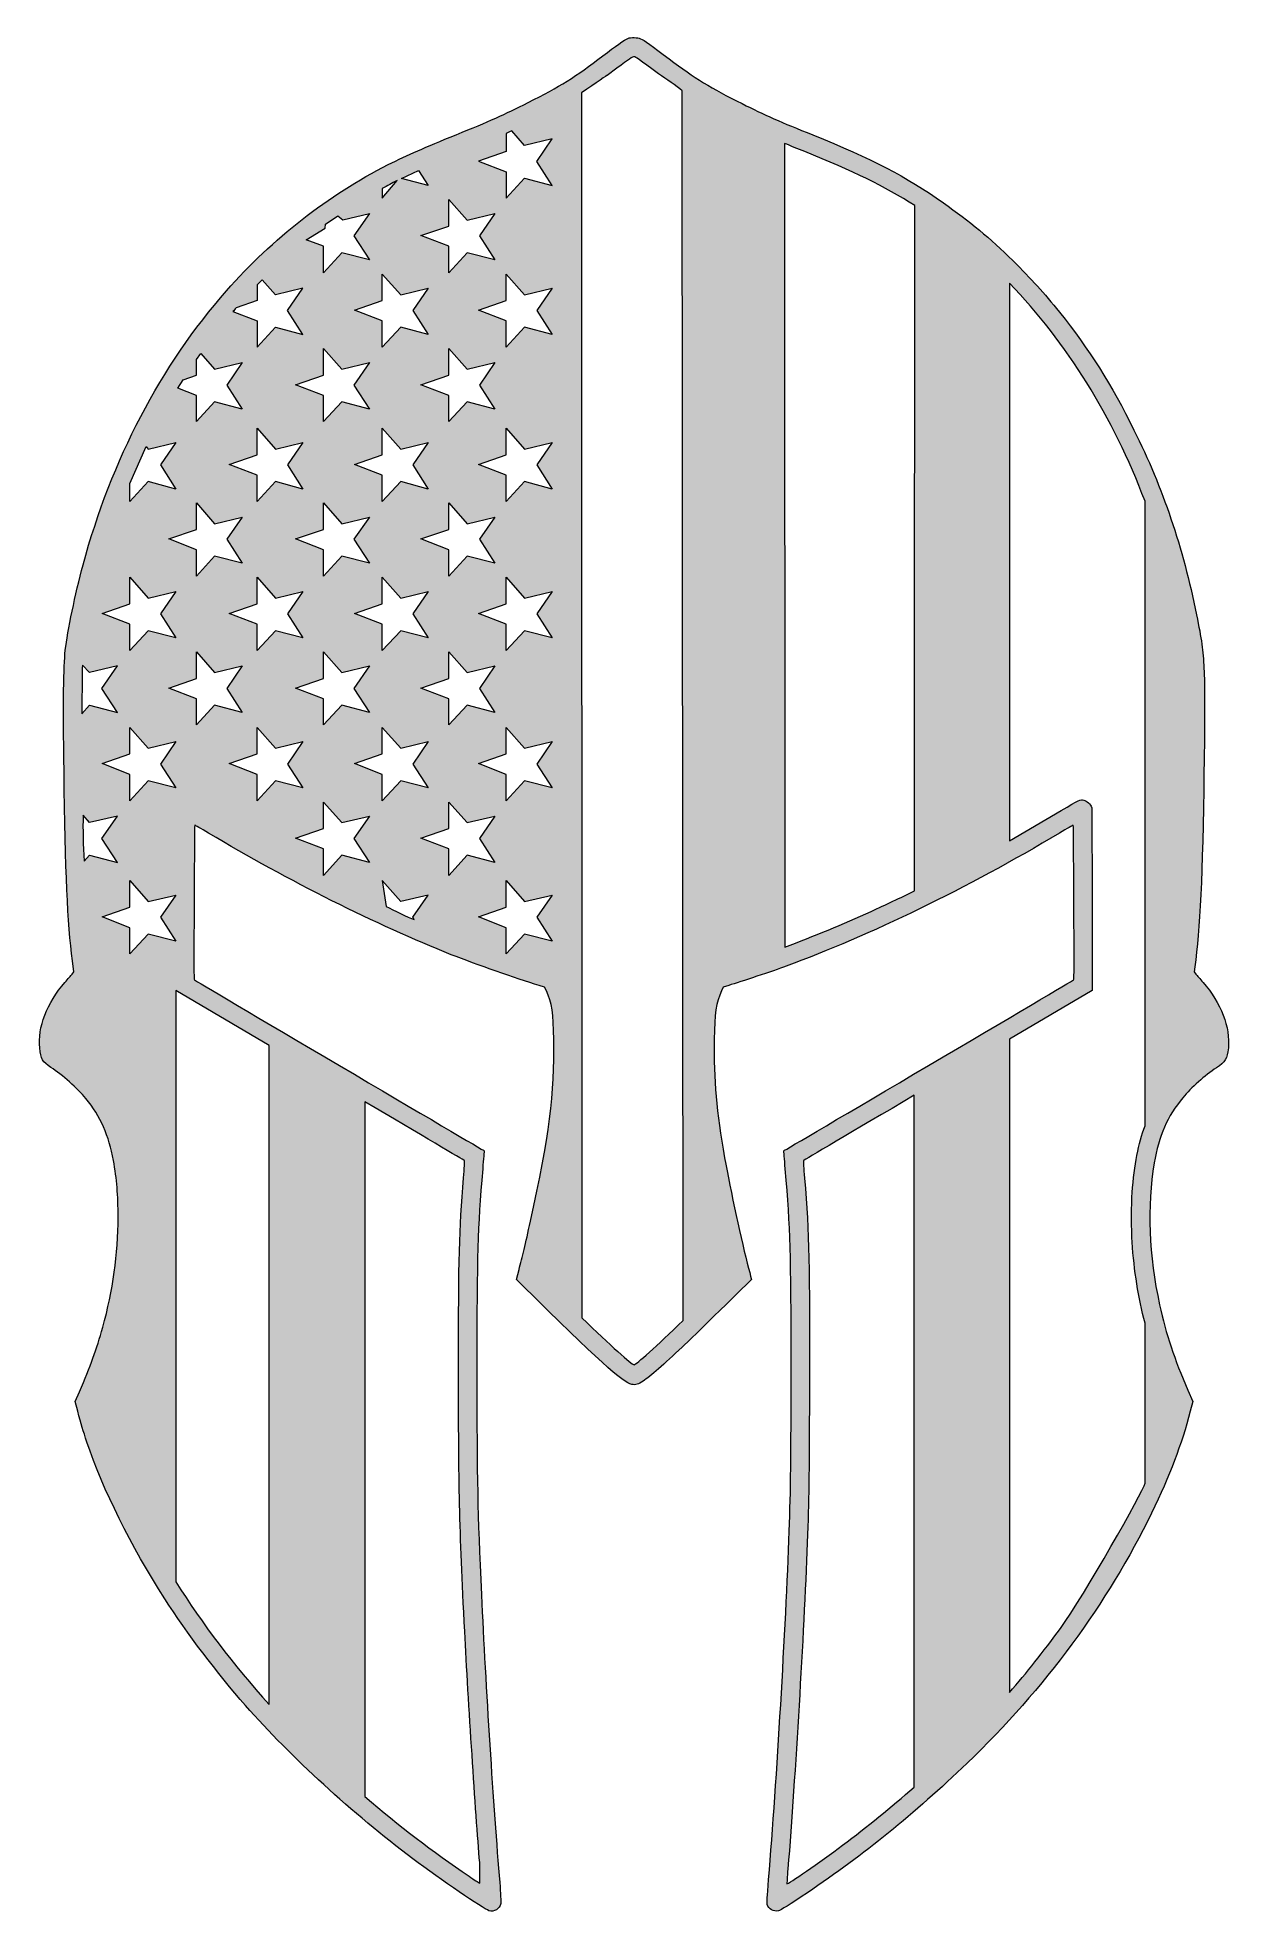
# Model space of a CAD drawing. Header units: inches. Extents: x 1.1 to 7.4, y 0.5 to 10.5.
import ezdxf

# ---------------------------------------------------------------- set-up
doc = ezdxf.new("R2010")
doc.units = ezdxf.units.IN
doc.header["$MEASUREMENT"] = 0
doc.layers.add('Layer 2', color=7, linetype='Continuous')

msp = doc.modelspace()

# ---------------------------------------------------------------- hatches: boundary and pattern name
at = {"layer": 'Layer 2', "true_color": 0xffffff}
h = msp.add_hatch(color=7, dxfattribs=at)
h.dxf.hatch_style = 2
edge = h.paths.add_edge_path()
edge.add_spline(control_points=[(4.251, 10.506), (4.238, 10.507), (4.225, 10.505), (4.217, 10.502), (4.201, 10.495), (4.15, 10.459), (4.084, 10.409), (3.937, 10.296), (3.855, 10.244), (3.685, 10.159), (3.558, 10.095), (3.477, 10.059), (3.3, 9.987), (3.129, 9.918), (3.045, 9.881), (2.937, 9.827), (2.617, 9.665), (2.321, 9.434), (2.074, 9.153), (1.723, 8.754), (1.459, 8.25), (1.308, 7.688), (1.266, 7.532), (1.225, 7.335), (1.213, 7.232), (1.203, 7.137), (1.201, 6.971), (1.206, 6.584), (1.213, 6.044), (1.225, 5.777), (1.251, 5.573), (1.251, 5.573), (1.259, 5.513), (1.259, 5.513), (1.259, 5.513), (1.249, 5.501), (1.249, 5.501), (1.243, 5.495), (1.226, 5.475), (1.211, 5.457), (1.115, 5.347), (1.065, 5.216), (1.076, 5.107), (1.083, 5.047), (1.091, 5.032), (1.136, 5.003), (1.196, 4.964), (1.28, 4.889), (1.323, 4.837), (1.401, 4.74), (1.446, 4.638), (1.47, 4.506), (1.488, 4.405), (1.495, 4.32), (1.495, 4.203), (1.494, 4.004), (1.468, 3.811), (1.413, 3.614), (1.38, 3.495), (1.348, 3.407), (1.288, 3.268), (1.288, 3.268), (1.266, 3.218), (1.266, 3.218), (1.266, 3.218), (1.279, 3.165), (1.279, 3.165), (1.298, 3.094), (1.308, 3.062), (1.328, 3), (1.415, 2.744), (1.563, 2.446), (1.744, 2.163), (1.862, 1.979), (2.024, 1.765), (2.176, 1.592), (2.419, 1.316), (2.747, 1.015), (3.069, 0.774), (3.218, 0.662), (3.443, 0.508), (3.475, 0.496), (3.475, 0.496), (3.475, 0.496), (3.475, 0.496), (3.502, 0.486), (3.534, 0.506), (3.539, 0.535), (3.54, 0.54), (3.537, 0.59), (3.533, 0.646), (3.499, 1.043), (3.458, 1.699), (3.435, 2.184), (3.414, 2.643), (3.411, 2.779), (3.411, 3.383), (3.411, 4.03), (3.414, 4.125), (3.442, 4.461), (3.446, 4.514), (3.45, 4.557), (3.45, 4.557), (3.449, 4.558), (3.102, 4.762), (2.678, 5.012), (2.254, 5.262), (1.905, 5.468), (1.903, 5.47), (1.899, 5.473), (1.899, 5.532), (1.901, 5.885), (1.902, 6.111), (1.903, 6.297), (1.904, 6.297), (1.904, 6.298), (1.938, 6.279), (1.978, 6.255), (2.404, 6), (2.877, 5.763), (3.274, 5.605), (3.409, 5.552), (3.62, 5.478), (3.743, 5.441), (3.743, 5.441), (3.772, 5.432), (3.772, 5.432), (3.772, 5.432), (3.782, 5.412), (3.782, 5.412), (3.811, 5.347), (3.82, 5.293), (3.822, 5.151), (3.826, 4.861), (3.798, 4.638), (3.697, 4.181), (3.67, 4.058), (3.654, 3.988), (3.636, 3.923), (3.636, 3.923), (3.622, 3.869), (3.622, 3.869), (3.622, 3.869), (3.654, 3.838), (3.654, 3.838), (4.053, 3.443), (4.194, 3.315), (4.238, 3.308), (4.26, 3.305), (4.273, 3.309), (4.299, 3.326), (4.337, 3.352), (4.41, 3.416), (4.508, 3.508), (4.554, 3.552), (4.877, 3.868), (4.877, 3.87), (4.877, 3.87), (4.87, 3.897), (4.862, 3.929), (4.825, 4.07), (4.765, 4.345), (4.734, 4.52), (4.69, 4.764), (4.675, 4.937), (4.678, 5.152), (4.68, 5.293), (4.689, 5.347), (4.718, 5.412), (4.718, 5.412), (4.727, 5.432), (4.727, 5.432), (4.727, 5.432), (4.757, 5.441), (4.757, 5.441), (4.816, 5.459), (4.994, 5.518), (5.063, 5.544), (5.507, 5.706), (6.031, 5.961), (6.522, 6.255), (6.562, 6.279), (6.596, 6.298), (6.596, 6.297), (6.597, 6.297), (6.598, 6.111), (6.599, 5.885), (6.601, 5.533), (6.601, 5.473), (6.597, 5.47), (6.595, 5.468), (6.246, 5.262), (5.822, 5.012), (5.398, 4.762), (5.051, 4.558), (5.05, 4.557), (5.05, 4.557), (5.053, 4.514), (5.058, 4.461), (5.086, 4.126), (5.089, 4.032), (5.089, 3.388), (5.089, 2.913), (5.087, 2.751), (5.079, 2.524), (5.06, 2.001), (5.013, 1.195), (4.969, 0.663), (4.961, 0.567), (4.959, 0.539), (4.962, 0.53), (4.968, 0.505), (4.997, 0.489), (5.021, 0.495), (5.034, 0.499), (5.081, 0.528), (5.176, 0.592), (5.48, 0.797), (5.742, 1.01), (6.03, 1.285), (6.441, 1.68), (6.781, 2.141), (7.014, 2.621), (7.111, 2.822), (7.174, 2.986), (7.221, 3.165), (7.221, 3.165), (7.234, 3.218), (7.234, 3.218), (7.234, 3.218), (7.208, 3.278), (7.208, 3.278), (7.135, 3.444), (7.092, 3.576), (7.057, 3.734), (6.999, 3.996), (6.989, 4.261), (7.028, 4.492), (7.052, 4.635), (7.099, 4.743), (7.181, 4.84), (7.225, 4.894), (7.3, 4.961), (7.36, 5), (7.409, 5.033), (7.417, 5.046), (7.424, 5.107), (7.435, 5.215), (7.385, 5.348), (7.289, 5.457), (7.274, 5.475), (7.257, 5.495), (7.251, 5.501), (7.251, 5.501), (7.241, 5.513), (7.241, 5.513), (7.241, 5.513), (7.245, 5.54), (7.245, 5.54), (7.273, 5.739), (7.286, 6.023), (7.294, 6.586), (7.298, 6.845), (7.298, 7.06), (7.294, 7.134), (7.289, 7.232), (7.281, 7.29), (7.254, 7.422), (7.181, 7.785), (7.075, 8.096), (6.92, 8.409), (6.802, 8.648), (6.678, 8.844), (6.523, 9.038), (6.436, 9.145), (6.376, 9.212), (6.273, 9.314), (6.151, 9.434), (6.042, 9.525), (5.902, 9.623), (5.701, 9.765), (5.52, 9.859), (5.205, 9.986), (5.036, 10.053), (4.945, 10.094), (4.827, 10.153), (4.661, 10.236), (4.575, 10.289), (4.438, 10.392), (4.346, 10.461), (4.303, 10.493), (4.285, 10.5), (4.277, 10.504), (4.264, 10.506), (4.251, 10.506), (4.251, 10.506), (4.251, 10.506), (4.251, 10.506)], knot_values=[0, 0, 0, 0, 1, 1, 1, 2, 2, 2, 3, 3, 3, 4, 4, 4, 5, 5, 5, 6, 6, 6, 7, 7, 7, 8, 8, 8, 9, 9, 9, 10, 10, 10, 11, 11, 11, 12, 12, 12, 13, 13, 13, 14, 14, 14, 15, 15, 15, 16, 16, 16, 17, 17, 17, 18, 18, 18, 19, 19, 19, 20, 20, 20, 21, 21, 21, 22, 22, 22, 23, 23, 23, 24, 24, 24, 25, 25, 25, 26, 26, 26, 27, 27, 27, 28, 28, 28, 29, 29, 29, 30, 30, 30, 31, 31, 31, 32, 32, 32, 33, 33, 33, 34, 34, 34, 35, 35, 35, 36, 36, 36, 37, 37, 37, 38, 38, 38, 39, 39, 39, 40, 40, 40, 41, 41, 41, 42, 42, 42, 43, 43, 43, 44, 44, 44, 45, 45, 45, 46, 46, 46, 47, 47, 47, 48, 48, 48, 49, 49, 49, 50, 50, 50, 51, 51, 51, 52, 52, 52, 53, 53, 53, 54, 54, 54, 55, 55, 55, 56, 56, 56, 57, 57, 57, 58, 58, 58, 59, 59, 59, 60, 60, 60, 61, 61, 61, 62, 62, 62, 63, 63, 63, 64, 64, 64, 65, 65, 65, 66, 66, 66, 67, 67, 67, 68, 68, 68, 69, 69, 69, 70, 70, 70, 71, 71, 71, 72, 72, 72, 73, 73, 73, 74, 74, 74, 75, 75, 75, 76, 76, 76, 77, 77, 77, 78, 78, 78, 79, 79, 79, 80, 80, 80, 81, 81, 81, 82, 82, 82, 83, 83, 83, 84, 84, 84, 85, 85, 85, 86, 86, 86, 87, 87, 87, 88, 88, 88, 89, 89, 89, 90, 90, 90, 91, 91, 91, 92, 92, 92, 93, 93, 93, 94, 94, 94, 95, 95, 95, 96, 96, 96, 97, 97, 97, 98, 98, 98, 99, 99, 99, 99], degree=3, periodic=1)
edge = h.paths.add_edge_path()
edge.add_spline(control_points=[(4.25, 10.404), (4.258, 10.404), (4.277, 10.39), (4.381, 10.312), (4.422, 10.283), (4.477, 10.25), (4.507, 10.221), (4.507, 10.221), (4.513, 3.65), (4.513, 3.65), (4.37, 3.512), (4.261, 3.414), (4.25, 3.414), (4.238, 3.414), (4.124, 3.517), (3.972, 3.664), (3.972, 3.664), (3.97, 10.211), (3.97, 10.211), (4.046, 10.262), (4.113, 10.309), (4.106, 10.304), (4.106, 10.304), (4.159, 10.342), (4.159, 10.342), (4.225, 10.391), (4.243, 10.404), (4.25, 10.404), (4.25, 10.404), (4.25, 10.404), (4.25, 10.404)], knot_values=[0, 0, 0, 0, 1, 1, 1, 2, 2, 2, 3, 3, 3, 4, 4, 4, 5, 5, 5, 6, 6, 6, 7, 7, 7, 8, 8, 8, 9, 9, 9, 10, 10, 10, 10], degree=3, periodic=1)
edge = h.paths.add_edge_path()
edge.add_spline(control_points=[(3.597, 10.007), (3.597, 10.007), (3.666, 9.93), (3.666, 9.93), (3.666, 9.93), (3.813, 9.965), (3.813, 9.965), (3.813, 9.965), (3.731, 9.844), (3.731, 9.844), (3.731, 9.844), (3.813, 9.716), (3.813, 9.716), (3.813, 9.716), (3.666, 9.754), (3.666, 9.754), (3.666, 9.754), (3.568, 9.648), (3.568, 9.648), (3.568, 9.648), (3.568, 9.788), (3.568, 9.788), (3.568, 9.788), (3.419, 9.846), (3.419, 9.846), (3.419, 9.846), (3.568, 9.898), (3.568, 9.898), (3.568, 9.898), (3.568, 9.994), (3.568, 9.994), (3.577, 9.998), (3.587, 10.003), (3.597, 10.007), (3.597, 10.007), (3.597, 10.007), (3.597, 10.007)], knot_values=[0, 0, 0, 0, 1, 1, 1, 2, 2, 2, 3, 3, 3, 4, 4, 4, 5, 5, 5, 6, 6, 6, 7, 7, 7, 8, 8, 8, 9, 9, 9, 10, 10, 10, 11, 11, 11, 12, 12, 12, 12], degree=3, periodic=1)
edge = h.paths.add_edge_path()
edge.add_spline(control_points=[(5.054, 9.941), (5.087, 9.927), (5.123, 9.912), (5.162, 9.897), (5.42, 9.793), (5.587, 9.712), (5.75, 9.608), (5.749, 8.387), (5.748, 7.167), (5.748, 5.946), (5.672, 5.909), (5.595, 5.873), (5.516, 5.836), (5.368, 5.769), (5.207, 5.702), (5.056, 5.646), (5.056, 5.646), (5.054, 9.941), (5.054, 9.941)], knot_values=[0, 0, 0, 0, 1, 1, 1, 2, 2, 2, 3, 3, 3, 4, 4, 4, 5, 5, 5, 6, 6, 6, 6], degree=3, periodic=1)
h.paths.add_polyline_path([(3.1, 9.796), (3.151, 9.716), (3.009, 9.753)])
edge = h.paths.add_edge_path()
edge.add_spline(control_points=[(2.986, 9.743), (2.986, 9.743), (2.905, 9.648), (2.905, 9.648), (2.905, 9.648), (2.905, 9.699), (2.905, 9.699), (2.936, 9.715), (2.955, 9.728), (2.986, 9.743), (2.986, 9.743), (2.986, 9.743), (2.986, 9.743)], knot_values=[0, 0, 0, 0, 1, 1, 1, 2, 2, 2, 3, 3, 3, 4, 4, 4, 4], degree=3, periodic=1)
h.paths.add_polyline_path([(3.261, 9.641), (3.359, 9.531), (3.506, 9.566), (3.424, 9.446), (3.506, 9.318), (3.359, 9.356), (3.261, 9.249), (3.261, 9.391), (3.112, 9.448), (3.261, 9.499)])
h.paths.add_polyline_path([(2.837, 9.566), (2.754, 9.446), (2.837, 9.318), (2.689, 9.356), (2.592, 9.249), (2.592, 9.391), (2.5, 9.426), (2.6, 9.487), (2.602, 9.509), (2.669, 9.553), (2.695, 9.533)])
h.paths.add_polyline_path([(2.905, 9.242), (3.004, 9.132), (3.151, 9.167), (3.069, 9.047), (3.151, 8.919), (3.004, 8.959), (2.905, 8.852), (2.905, 8.992), (2.757, 9.049), (2.905, 9.101)])
h.paths.add_polyline_path([(3.568, 9.242), (3.666, 9.132), (3.813, 9.167), (3.731, 9.047), (3.813, 8.919), (3.666, 8.959), (3.568, 8.852), (3.568, 8.992), (3.419, 9.049), (3.568, 9.101)])
edge = h.paths.add_edge_path()
edge.add_spline(control_points=[(2.264, 9.212), (2.264, 9.212), (2.335, 9.132), (2.335, 9.132), (2.335, 9.132), (2.482, 9.167), (2.482, 9.167), (2.482, 9.167), (2.4, 9.047), (2.4, 9.047), (2.4, 9.047), (2.482, 8.919), (2.482, 8.919), (2.482, 8.919), (2.335, 8.959), (2.335, 8.959), (2.335, 8.959), (2.237, 8.852), (2.237, 8.852), (2.237, 8.852), (2.237, 8.992), (2.237, 8.992), (2.237, 8.992), (2.108, 9.042), (2.108, 9.042), (2.114, 9.048), (2.119, 9.055), (2.125, 9.062), (2.125, 9.062), (2.237, 9.101), (2.237, 9.101), (2.237, 9.101), (2.237, 9.185), (2.237, 9.185), (2.237, 9.185), (2.264, 9.212), (2.264, 9.212)], knot_values=[0, 0, 0, 0, 1, 1, 1, 2, 2, 2, 3, 3, 3, 4, 4, 4, 5, 5, 5, 6, 6, 6, 7, 7, 7, 8, 8, 8, 9, 9, 9, 10, 10, 10, 11, 11, 11, 12, 12, 12, 12], degree=3, periodic=1)
edge = h.paths.add_edge_path()
edge.add_spline(control_points=[(6.255, 9.194), (6.562, 8.876), (6.809, 8.478), (6.979, 8.028), (6.979, 8.028), (6.979, 4.69), (6.979, 4.69), (6.943, 4.595), (6.922, 4.484), (6.91, 4.334), (6.906, 4.279), (6.906, 4.127), (6.91, 4.068), (6.921, 3.916), (6.943, 3.774), (6.979, 3.635), (6.979, 3.635), (6.979, 2.781), (6.979, 2.781), (6.969, 2.738), (6.655, 2.179), (6.527, 2.004), (6.434, 1.877), (6.347, 1.768), (6.255, 1.662), (6.255, 1.662), (6.255, 5.153), (6.255, 5.153), (6.255, 5.153), (6.696, 5.414), (6.696, 5.414), (6.696, 5.414), (6.696, 5.902), (6.696, 5.902), (6.696, 5.902), (6.695, 6.39), (6.695, 6.39), (6.687, 6.412), (6.669, 6.426), (6.652, 6.431), (6.634, 6.436), (6.628, 6.433), (6.532, 6.375), (6.532, 6.375), (6.255, 6.214), (6.255, 6.214), (6.255, 6.214), (6.255, 9.194), (6.255, 9.194)], knot_values=[0, 0, 0, 0, 1, 1, 1, 2, 2, 2, 3, 3, 3, 4, 4, 4, 5, 5, 5, 6, 6, 6, 7, 7, 7, 8, 8, 8, 9, 9, 9, 10, 10, 10, 11, 11, 11, 12, 12, 12, 13, 13, 13, 14, 14, 14, 15, 15, 15, 16, 16, 16, 16], degree=3, periodic=1)
h.paths.add_polyline_path([(2.592, 8.844), (2.689, 8.734), (2.837, 8.769), (2.754, 8.649), (2.837, 8.52), (2.689, 8.56), (2.592, 8.454), (2.592, 8.594), (2.443, 8.65), (2.592, 8.702)])
h.paths.add_polyline_path([(3.261, 8.844), (3.359, 8.734), (3.506, 8.769), (3.424, 8.649), (3.506, 8.52), (3.359, 8.56), (3.261, 8.454), (3.261, 8.594), (3.112, 8.65), (3.261, 8.702)])
h.paths.add_polyline_path([(1.936, 8.818), (2.01, 8.734), (2.158, 8.769), (2.075, 8.649), (2.158, 8.52), (2.01, 8.56), (1.913, 8.454), (1.913, 8.594), (1.814, 8.632), (1.842, 8.677), (1.842, 8.677), (1.913, 8.702), (1.913, 8.786)])
h.paths.add_polyline_path([(2.237, 8.419), (2.335, 8.307), (2.482, 8.342), (2.4, 8.222), (2.482, 8.093), (2.335, 8.133), (2.237, 8.027), (2.237, 8.167), (2.088, 8.225), (2.237, 8.277)])
h.paths.add_polyline_path([(2.905, 8.419), (3.004, 8.307), (3.151, 8.342), (3.069, 8.222), (3.151, 8.093), (3.004, 8.133), (2.905, 8.027), (2.905, 8.167), (2.757, 8.225), (2.905, 8.277)])
h.paths.add_polyline_path([(3.568, 8.419), (3.666, 8.307), (3.813, 8.342), (3.731, 8.222), (3.813, 8.093), (3.666, 8.133), (3.568, 8.027), (3.568, 8.167), (3.419, 8.225), (3.568, 8.277)])
h.paths.add_polyline_path([(1.803, 8.342), (1.721, 8.222), (1.803, 8.093), (1.656, 8.133), (1.558, 8.027), (1.558, 8.123), (1.645, 8.32), (1.656, 8.307)])
h.paths.add_polyline_path([(1.913, 8.02), (2.01, 7.908), (2.158, 7.943), (2.075, 7.825), (2.158, 7.697), (2.01, 7.735), (1.913, 7.628), (1.913, 7.768), (1.765, 7.827), (1.913, 7.878)])
h.paths.add_polyline_path([(2.592, 8.02), (2.689, 7.908), (2.837, 7.943), (2.754, 7.825), (2.837, 7.697), (2.689, 7.735), (2.592, 7.628), (2.592, 7.768), (2.443, 7.827), (2.592, 7.878)])
h.paths.add_polyline_path([(3.261, 8.02), (3.359, 7.908), (3.506, 7.943), (3.424, 7.825), (3.506, 7.697), (3.359, 7.735), (3.261, 7.628), (3.261, 7.768), (3.112, 7.827), (3.261, 7.878)])
h.paths.add_polyline_path([(1.558, 7.622), (1.656, 7.511), (1.803, 7.546), (1.721, 7.426), (1.803, 7.298), (1.656, 7.336), (1.558, 7.23), (1.558, 7.371), (1.41, 7.428), (1.558, 7.48)])
h.paths.add_polyline_path([(2.237, 7.622), (2.335, 7.511), (2.482, 7.546), (2.4, 7.426), (2.482, 7.298), (2.335, 7.336), (2.237, 7.23), (2.237, 7.371), (2.088, 7.428), (2.237, 7.48)])
h.paths.add_polyline_path([(2.905, 7.622), (3.004, 7.511), (3.151, 7.546), (3.069, 7.426), (3.151, 7.298), (3.004, 7.336), (2.905, 7.23), (2.905, 7.371), (2.757, 7.428), (2.905, 7.48)])
h.paths.add_polyline_path([(3.568, 7.622), (3.666, 7.511), (3.813, 7.546), (3.731, 7.426), (3.813, 7.298), (3.666, 7.336), (3.568, 7.23), (3.568, 7.371), (3.419, 7.428), (3.568, 7.48)])
h.paths.add_polyline_path([(1.913, 7.223), (2.01, 7.113), (2.158, 7.148), (2.075, 7.028), (2.158, 6.899), (2.01, 6.938), (1.913, 6.833), (1.913, 6.973), (1.765, 7.029), (1.913, 7.081)])
h.paths.add_polyline_path([(2.592, 7.223), (2.689, 7.113), (2.837, 7.148), (2.754, 7.028), (2.837, 6.899), (2.689, 6.938), (2.592, 6.833), (2.592, 6.973), (2.443, 7.029), (2.592, 7.081)])
h.paths.add_polyline_path([(3.261, 7.223), (3.359, 7.113), (3.506, 7.148), (3.424, 7.028), (3.506, 6.899), (3.359, 6.938), (3.261, 6.833), (3.261, 6.973), (3.112, 7.029), (3.261, 7.081)])
edge = h.paths.add_edge_path()
edge.add_spline(control_points=[(1.304, 7.152), (1.304, 7.152), (1.343, 7.113), (1.343, 7.113), (1.343, 7.113), (1.491, 7.148), (1.491, 7.148), (1.491, 7.148), (1.408, 7.028), (1.408, 7.028), (1.408, 7.028), (1.491, 6.899), (1.491, 6.899), (1.491, 6.899), (1.343, 6.938), (1.343, 6.938), (1.343, 6.938), (1.302, 6.893), (1.302, 6.893), (1.302, 7.021), (1.302, 7.118), (1.304, 7.152), (1.304, 7.152), (1.304, 7.152), (1.304, 7.152)], knot_values=[0, 0, 0, 0, 1, 1, 1, 2, 2, 2, 3, 3, 3, 4, 4, 4, 5, 5, 5, 6, 6, 6, 7, 7, 7, 8, 8, 8, 8], degree=3, periodic=1)
h.paths.add_polyline_path([(1.558, 6.819), (1.656, 6.709), (1.803, 6.744), (1.721, 6.624), (1.803, 6.496), (1.656, 6.534), (1.558, 6.427), (1.558, 6.568), (1.41, 6.626), (1.558, 6.678)])
h.paths.add_polyline_path([(2.237, 6.819), (2.335, 6.709), (2.482, 6.744), (2.4, 6.624), (2.482, 6.496), (2.335, 6.534), (2.237, 6.427), (2.237, 6.568), (2.088, 6.626), (2.237, 6.678)])
h.paths.add_polyline_path([(2.905, 6.819), (3.004, 6.709), (3.151, 6.744), (3.069, 6.624), (3.151, 6.496), (3.004, 6.534), (2.905, 6.427), (2.905, 6.568), (2.757, 6.626), (2.905, 6.678)])
h.paths.add_polyline_path([(3.568, 6.819), (3.666, 6.709), (3.813, 6.744), (3.731, 6.624), (3.813, 6.496), (3.666, 6.534), (3.568, 6.427), (3.568, 6.568), (3.419, 6.626), (3.568, 6.678)])
h.paths.add_polyline_path([(2.592, 6.421), (2.689, 6.311), (2.837, 6.346), (2.754, 6.226), (2.837, 6.097), (2.689, 6.136), (2.592, 6.029), (2.592, 6.171), (2.443, 6.227), (2.592, 6.279)])
h.paths.add_polyline_path([(3.261, 6.421), (3.359, 6.311), (3.506, 6.346), (3.424, 6.226), (3.506, 6.097), (3.359, 6.136), (3.261, 6.029), (3.261, 6.171), (3.112, 6.227), (3.261, 6.279)])
edge = h.paths.add_edge_path()
edge.add_spline(control_points=[(1.308, 6.351), (1.308, 6.351), (1.343, 6.311), (1.343, 6.311), (1.343, 6.311), (1.491, 6.346), (1.491, 6.346), (1.491, 6.346), (1.408, 6.226), (1.408, 6.226), (1.408, 6.226), (1.491, 6.097), (1.491, 6.097), (1.491, 6.097), (1.343, 6.136), (1.343, 6.136), (1.343, 6.136), (1.314, 6.104), (1.314, 6.104), (1.308, 6.191), (1.306, 6.273), (1.308, 6.351), (1.308, 6.351), (1.308, 6.351), (1.308, 6.351)], knot_values=[0, 0, 0, 0, 1, 1, 1, 2, 2, 2, 3, 3, 3, 4, 4, 4, 5, 5, 5, 6, 6, 6, 7, 7, 7, 8, 8, 8, 8], degree=3, periodic=1)
h.paths.add_polyline_path([(1.558, 6.001), (1.656, 5.889), (1.803, 5.924), (1.721, 5.805), (1.803, 5.677), (1.656, 5.715), (1.558, 5.609), (1.558, 5.749), (1.41, 5.807), (1.558, 5.859)])
edge = h.paths.add_edge_path()
edge.add_spline(control_points=[(2.905, 6.001), (2.905, 6.001), (3.004, 5.889), (3.004, 5.889), (3.004, 5.889), (3.151, 5.924), (3.151, 5.924), (3.151, 5.924), (3.069, 5.805), (3.069, 5.805), (3.069, 5.805), (3.076, 5.793), (3.076, 5.793), (3.04, 5.804), (2.967, 5.844), (2.926, 5.863), (2.926, 5.863), (2.905, 6.001), (2.905, 6.001)], knot_values=[0, 0, 0, 0, 1, 1, 1, 2, 2, 2, 3, 3, 3, 4, 4, 4, 5, 5, 5, 6, 6, 6, 6], degree=3, periodic=1)
h.paths.add_polyline_path([(3.568, 6.001), (3.666, 5.889), (3.813, 5.924), (3.731, 5.805), (3.813, 5.677), (3.666, 5.715), (3.568, 5.609), (3.568, 5.749), (3.419, 5.807), (3.568, 5.859)])
edge = h.paths.add_edge_path()
edge.add_spline(control_points=[(1.804, 5.414), (1.804, 5.414), (2.302, 5.12), (2.302, 5.12), (2.302, 5.12), (2.302, 1.598), (2.302, 1.598), (2.11, 1.811), (1.945, 2.028), (1.804, 2.253), (1.804, 2.253), (1.804, 5.414), (1.804, 5.414)], knot_values=[0, 0, 0, 0, 1, 1, 1, 2, 2, 2, 3, 3, 3, 4, 4, 4, 4], degree=3, periodic=1)
edge = h.paths.add_edge_path()
edge.add_spline(control_points=[(5.747, 4.854), (5.747, 4.854), (5.747, 4.854), (5.747, 4.854), (5.747, 3.622), (5.746, 2.389), (5.746, 1.157), (5.622, 1.047), (5.496, 0.945), (5.364, 0.846), (5.242, 0.755), (5.071, 0.636), (5.067, 0.64), (5.066, 0.641), (5.068, 0.676), (5.072, 0.719), (5.112, 1.225), (5.156, 1.963), (5.175, 2.462), (5.184, 2.708), (5.185, 2.784), (5.187, 3.266), (5.189, 3.959), (5.186, 4.102), (5.161, 4.411), (5.156, 4.463), (5.154, 4.503), (5.156, 4.505), (5.157, 4.506), (5.421, 4.662), (5.747, 4.854), (5.747, 4.854), (5.747, 4.854), (5.747, 4.854)], knot_values=[0, 0, 0, 0, 1, 1, 1, 2, 2, 2, 3, 3, 3, 4, 4, 4, 5, 5, 5, 6, 6, 6, 7, 7, 7, 8, 8, 8, 9, 9, 9, 10, 10, 10, 11, 11, 11, 11], degree=3, periodic=1)
edge = h.paths.add_edge_path()
edge.add_spline(control_points=[(2.813, 4.819), (3.107, 4.646), (3.343, 4.506), (3.344, 4.505), (3.346, 4.504), (3.344, 4.462), (3.34, 4.413), (3.316, 4.121), (3.313, 3.998), (3.313, 3.391), (3.313, 2.758), (3.317, 2.559), (3.346, 1.988), (3.365, 1.62), (3.404, 1.013), (3.426, 0.753), (3.426, 0.753), (3.426, 0.643), (3.426, 0.643), (3.418, 0.647), (3.397, 0.661), (3.369, 0.68), (3.172, 0.814), (2.997, 0.948), (2.813, 1.106), (2.813, 1.106), (2.813, 4.819), (2.813, 4.819)], knot_values=[0, 0, 0, 0, 1, 1, 1, 2, 2, 2, 3, 3, 3, 4, 4, 4, 5, 5, 5, 6, 6, 6, 7, 7, 7, 8, 8, 8, 9, 9, 9, 9], degree=3, periodic=1)

# ---------------------------------------------------------------- linework, layer by layer
at = {"layer": 'Layer 2', "lineweight": 0}
for points in [[(3.1, 9.796), (3.151, 9.716), (3.009, 9.753), (3.1, 9.796)], [(3.261, 9.641), (3.359, 9.531), (3.506, 9.566), (3.424, 9.446), (3.506, 9.318), (3.359, 9.356), (3.261, 9.249), (3.261, 9.391), (3.112, 9.448), (3.261, 9.499), (3.261, 9.641)], [(2.837, 9.566), (2.754, 9.446), (2.837, 9.318), (2.689, 9.356), (2.592, 9.249), (2.592, 9.391), (2.5, 9.426), (2.6, 9.487), (2.602, 9.509), (2.669, 9.553), (2.695, 9.533), (2.837, 9.566)], [(2.905, 9.242), (3.004, 9.132), (3.151, 9.167), (3.069, 9.047), (3.151, 8.919), (3.004, 8.959), (2.905, 8.852), (2.905, 8.992), (2.757, 9.049), (2.905, 9.101), (2.905, 9.242)], [(3.568, 9.242), (3.666, 9.132), (3.813, 9.167), (3.731, 9.047), (3.813, 8.919), (3.666, 8.959), (3.568, 8.852), (3.568, 8.992), (3.419, 9.049), (3.568, 9.101), (3.568, 9.242)], [(1.936, 8.818), (2.01, 8.734), (2.158, 8.769), (2.075, 8.649), (2.158, 8.52), (2.01, 8.56), (1.913, 8.454), (1.913, 8.594), (1.814, 8.632), (1.842, 8.677), (1.842, 8.677), (1.913, 8.702), (1.913, 8.786), (1.936, 8.818)], [(2.592, 8.844), (2.689, 8.734), (2.837, 8.769), (2.754, 8.649), (2.837, 8.52), (2.689, 8.56), (2.592, 8.454), (2.592, 8.594), (2.443, 8.65), (2.592, 8.702), (2.592, 8.844)], [(3.261, 8.844), (3.359, 8.734), (3.506, 8.769), (3.424, 8.649), (3.506, 8.52), (3.359, 8.56), (3.261, 8.454), (3.261, 8.594), (3.112, 8.65), (3.261, 8.702), (3.261, 8.844)], [(2.237, 8.419), (2.335, 8.307), (2.482, 8.342), (2.4, 8.222), (2.482, 8.093), (2.335, 8.133), (2.237, 8.027), (2.237, 8.167), (2.088, 8.225), (2.237, 8.277), (2.237, 8.419)], [(2.905, 8.419), (3.004, 8.307), (3.151, 8.342), (3.069, 8.222), (3.151, 8.093), (3.004, 8.133), (2.905, 8.027), (2.905, 8.167), (2.757, 8.225), (2.905, 8.277), (2.905, 8.419)], [(3.568, 8.419), (3.666, 8.307), (3.813, 8.342), (3.731, 8.222), (3.813, 8.093), (3.666, 8.133), (3.568, 8.027), (3.568, 8.167), (3.419, 8.225), (3.568, 8.277), (3.568, 8.419)], [(1.803, 8.342), (1.721, 8.222), (1.803, 8.093), (1.656, 8.133), (1.558, 8.027), (1.558, 8.123), (1.645, 8.32), (1.656, 8.307), (1.803, 8.342)], [(1.913, 8.02), (2.01, 7.908), (2.158, 7.943), (2.075, 7.825), (2.158, 7.697), (2.01, 7.735), (1.913, 7.628), (1.913, 7.768), (1.765, 7.827), (1.913, 7.878), (1.913, 8.02)], [(2.592, 8.02), (2.689, 7.908), (2.837, 7.943), (2.754, 7.825), (2.837, 7.697), (2.689, 7.735), (2.592, 7.628), (2.592, 7.768), (2.443, 7.827), (2.592, 7.878), (2.592, 8.02)], [(3.261, 8.02), (3.359, 7.908), (3.506, 7.943), (3.424, 7.825), (3.506, 7.697), (3.359, 7.735), (3.261, 7.628), (3.261, 7.768), (3.112, 7.827), (3.261, 7.878), (3.261, 8.02)], [(1.558, 7.622), (1.656, 7.511), (1.803, 7.546), (1.721, 7.426), (1.803, 7.298), (1.656, 7.336), (1.558, 7.23), (1.558, 7.371), (1.41, 7.428), (1.558, 7.48), (1.558, 7.622)], [(2.237, 7.622), (2.335, 7.511), (2.482, 7.546), (2.4, 7.426), (2.482, 7.298), (2.335, 7.336), (2.237, 7.23), (2.237, 7.371), (2.088, 7.428), (2.237, 7.48), (2.237, 7.622)], [(2.905, 7.622), (3.004, 7.511), (3.151, 7.546), (3.069, 7.426), (3.151, 7.298), (3.004, 7.336), (2.905, 7.23), (2.905, 7.371), (2.757, 7.428), (2.905, 7.48), (2.905, 7.622)], [(3.568, 7.622), (3.666, 7.511), (3.813, 7.546), (3.731, 7.426), (3.813, 7.298), (3.666, 7.336), (3.568, 7.23), (3.568, 7.371), (3.419, 7.428), (3.568, 7.48), (3.568, 7.622)], [(1.913, 7.223), (2.01, 7.113), (2.158, 7.148), (2.075, 7.028), (2.158, 6.899), (2.01, 6.938), (1.913, 6.833), (1.913, 6.973), (1.765, 7.029), (1.913, 7.081), (1.913, 7.223)], [(2.592, 7.223), (2.689, 7.113), (2.837, 7.148), (2.754, 7.028), (2.837, 6.899), (2.689, 6.938), (2.592, 6.833), (2.592, 6.973), (2.443, 7.029), (2.592, 7.081), (2.592, 7.223)], [(3.261, 7.223), (3.359, 7.113), (3.506, 7.148), (3.424, 7.028), (3.506, 6.899), (3.359, 6.938), (3.261, 6.833), (3.261, 6.973), (3.112, 7.029), (3.261, 7.081), (3.261, 7.223)], [(1.558, 6.819), (1.656, 6.709), (1.803, 6.744), (1.721, 6.624), (1.803, 6.496), (1.656, 6.534), (1.558, 6.427), (1.558, 6.568), (1.41, 6.626), (1.558, 6.678), (1.558, 6.819)], [(2.237, 6.819), (2.335, 6.709), (2.482, 6.744), (2.4, 6.624), (2.482, 6.496), (2.335, 6.534), (2.237, 6.427), (2.237, 6.568), (2.088, 6.626), (2.237, 6.678), (2.237, 6.819)], [(2.905, 6.819), (3.004, 6.709), (3.151, 6.744), (3.069, 6.624), (3.151, 6.496), (3.004, 6.534), (2.905, 6.427), (2.905, 6.568), (2.757, 6.626), (2.905, 6.678), (2.905, 6.819)], [(3.568, 6.819), (3.666, 6.709), (3.813, 6.744), (3.731, 6.624), (3.813, 6.496), (3.666, 6.534), (3.568, 6.427), (3.568, 6.568), (3.419, 6.626), (3.568, 6.678), (3.568, 6.819)], [(2.592, 6.421), (2.689, 6.311), (2.837, 6.346), (2.754, 6.226), (2.837, 6.097), (2.689, 6.136), (2.592, 6.029), (2.592, 6.171), (2.443, 6.227), (2.592, 6.279), (2.592, 6.421)], [(3.261, 6.421), (3.359, 6.311), (3.506, 6.346), (3.424, 6.226), (3.506, 6.097), (3.359, 6.136), (3.261, 6.029), (3.261, 6.171), (3.112, 6.227), (3.261, 6.279), (3.261, 6.421)], [(1.558, 6.001), (1.656, 5.889), (1.803, 5.924), (1.721, 5.805), (1.803, 5.677), (1.656, 5.715), (1.558, 5.609), (1.558, 5.749), (1.41, 5.807), (1.558, 5.859), (1.558, 6.001)], [(3.568, 6.001), (3.666, 5.889), (3.813, 5.924), (3.731, 5.805), (3.813, 5.677), (3.666, 5.715), (3.568, 5.609), (3.568, 5.749), (3.419, 5.807), (3.568, 5.859), (3.568, 6.001)], [(2.813, 4.819), (2.813, 4.819)]]:
    msp.add_lwpolyline(points, dxfattribs=at)
for points, knots in [([(4.251, 10.506), (4.238, 10.507), (4.225, 10.505), (4.217, 10.502), (4.201, 10.495), (4.15, 10.459), (4.084, 10.409), (3.937, 10.296), (3.855, 10.244), (3.685, 10.159), (3.558, 10.095), (3.477, 10.059), (3.3, 9.987), (3.129, 9.918), (3.045, 9.881), (2.937, 9.827), (2.617, 9.665), (2.321, 9.434), (2.074, 9.153), (1.723, 8.754), (1.459, 8.25), (1.308, 7.688), (1.266, 7.532), (1.225, 7.335), (1.213, 7.232), (1.203, 7.137), (1.201, 6.971), (1.206, 6.584), (1.213, 6.044), (1.225, 5.777), (1.251, 5.573), (1.251, 5.573), (1.259, 5.513), (1.259, 5.513), (1.259, 5.513), (1.249, 5.501), (1.249, 5.501), (1.243, 5.495), (1.226, 5.475), (1.211, 5.457), (1.115, 5.347), (1.065, 5.216), (1.076, 5.107), (1.083, 5.047), (1.091, 5.032), (1.136, 5.003), (1.196, 4.964), (1.28, 4.889), (1.323, 4.837), (1.401, 4.74), (1.446, 4.638), (1.47, 4.506), (1.488, 4.405), (1.495, 4.32), (1.495, 4.203), (1.494, 4.004), (1.468, 3.811), (1.413, 3.614), (1.38, 3.495), (1.348, 3.407), (1.288, 3.268), (1.288, 3.268), (1.266, 3.218), (1.266, 3.218), (1.266, 3.218), (1.279, 3.165), (1.279, 3.165), (1.298, 3.094), (1.308, 3.062), (1.328, 3), (1.415, 2.744), (1.563, 2.446), (1.744, 2.163), (1.862, 1.979), (2.024, 1.765), (2.176, 1.592), (2.419, 1.316), (2.747, 1.015), (3.069, 0.774), (3.218, 0.662), (3.443, 0.508), (3.475, 0.496), (3.475, 0.496), (3.475, 0.496), (3.475, 0.496), (3.502, 0.486), (3.534, 0.506), (3.539, 0.535), (3.54, 0.54), (3.537, 0.59), (3.533, 0.646), (3.499, 1.043), (3.458, 1.699), (3.435, 2.184), (3.414, 2.643), (3.411, 2.779), (3.411, 3.383), (3.411, 4.03), (3.414, 4.125), (3.442, 4.461), (3.446, 4.514), (3.45, 4.557), (3.45, 4.557), (3.449, 4.558), (3.102, 4.762), (2.678, 5.012), (2.254, 5.262), (1.905, 5.468), (1.903, 5.47), (1.899, 5.473), (1.899, 5.532), (1.901, 5.885), (1.902, 6.111), (1.903, 6.297), (1.904, 6.297), (1.904, 6.298), (1.938, 6.279), (1.978, 6.255), (2.404, 6), (2.877, 5.763), (3.274, 5.605), (3.409, 5.552), (3.62, 5.478), (3.743, 5.441), (3.743, 5.441), (3.772, 5.432), (3.772, 5.432), (3.772, 5.432), (3.782, 5.412), (3.782, 5.412), (3.811, 5.347), (3.82, 5.293), (3.822, 5.151), (3.826, 4.861), (3.798, 4.638), (3.697, 4.181), (3.67, 4.058), (3.654, 3.988), (3.636, 3.923), (3.636, 3.923), (3.622, 3.869), (3.622, 3.869), (3.622, 3.869), (3.654, 3.838), (3.654, 3.838), (4.053, 3.443), (4.194, 3.315), (4.238, 3.308), (4.26, 3.305), (4.273, 3.309), (4.299, 3.326), (4.337, 3.352), (4.41, 3.416), (4.508, 3.508), (4.554, 3.552), (4.877, 3.868), (4.877, 3.87), (4.877, 3.87), (4.87, 3.897), (4.862, 3.929), (4.825, 4.07), (4.765, 4.345), (4.734, 4.52), (4.69, 4.764), (4.675, 4.937), (4.678, 5.152), (4.68, 5.293), (4.689, 5.347), (4.718, 5.412), (4.718, 5.412), (4.727, 5.432), (4.727, 5.432), (4.727, 5.432), (4.757, 5.441), (4.757, 5.441), (4.816, 5.459), (4.994, 5.518), (5.063, 5.544), (5.507, 5.706), (6.031, 5.961), (6.522, 6.255), (6.562, 6.279), (6.596, 6.298), (6.596, 6.297), (6.597, 6.297), (6.598, 6.111), (6.599, 5.885), (6.601, 5.533), (6.601, 5.473), (6.597, 5.47), (6.595, 5.468), (6.246, 5.262), (5.822, 5.012), (5.398, 4.762), (5.051, 4.558), (5.05, 4.557), (5.05, 4.557), (5.053, 4.514), (5.058, 4.461), (5.086, 4.126), (5.089, 4.032), (5.089, 3.388), (5.089, 2.913), (5.087, 2.751), (5.079, 2.524), (5.06, 2.001), (5.013, 1.195), (4.969, 0.663), (4.961, 0.567), (4.959, 0.539), (4.962, 0.53), (4.968, 0.505), (4.997, 0.489), (5.021, 0.495), (5.034, 0.499), (5.081, 0.528), (5.176, 0.592), (5.48, 0.797), (5.742, 1.01), (6.03, 1.285), (6.441, 1.68), (6.781, 2.141), (7.014, 2.621), (7.111, 2.822), (7.174, 2.986), (7.221, 3.165), (7.221, 3.165), (7.234, 3.218), (7.234, 3.218), (7.234, 3.218), (7.208, 3.278), (7.208, 3.278), (7.135, 3.444), (7.092, 3.576), (7.057, 3.734), (6.999, 3.996), (6.989, 4.261), (7.028, 4.492), (7.052, 4.635), (7.099, 4.743), (7.181, 4.84), (7.225, 4.894), (7.3, 4.961), (7.36, 5), (7.409, 5.033), (7.417, 5.046), (7.424, 5.107), (7.435, 5.215), (7.385, 5.348), (7.289, 5.457), (7.274, 5.475), (7.257, 5.495), (7.251, 5.501), (7.251, 5.501), (7.241, 5.513), (7.241, 5.513), (7.241, 5.513), (7.245, 5.54), (7.245, 5.54), (7.273, 5.739), (7.286, 6.023), (7.294, 6.586), (7.298, 6.845), (7.298, 7.06), (7.294, 7.134), (7.289, 7.232), (7.281, 7.29), (7.254, 7.422), (7.181, 7.785), (7.075, 8.096), (6.92, 8.409), (6.802, 8.648), (6.678, 8.844), (6.523, 9.038), (6.436, 9.145), (6.376, 9.212), (6.273, 9.314), (6.151, 9.434), (6.042, 9.525), (5.902, 9.623), (5.701, 9.765), (5.52, 9.859), (5.205, 9.986), (5.036, 10.053), (4.945, 10.094), (4.827, 10.153), (4.661, 10.236), (4.575, 10.289), (4.438, 10.392), (4.346, 10.461), (4.303, 10.493), (4.285, 10.5), (4.277, 10.504), (4.264, 10.506), (4.251, 10.506), (4.251, 10.506), (4.251, 10.506), (4.251, 10.506)], [0, 0, 0, 0, 1, 1, 1, 2, 2, 2, 3, 3, 3, 4, 4, 4, 5, 5, 5, 6, 6, 6, 7, 7, 7, 8, 8, 8, 9, 9, 9, 10, 10, 10, 11, 11, 11, 12, 12, 12, 13, 13, 13, 14, 14, 14, 15, 15, 15, 16, 16, 16, 17, 17, 17, 18, 18, 18, 19, 19, 19, 20, 20, 20, 21, 21, 21, 22, 22, 22, 23, 23, 23, 24, 24, 24, 25, 25, 25, 26, 26, 26, 27, 27, 27, 28, 28, 28, 29, 29, 29, 30, 30, 30, 31, 31, 31, 32, 32, 32, 33, 33, 33, 34, 34, 34, 35, 35, 35, 36, 36, 36, 37, 37, 37, 38, 38, 38, 39, 39, 39, 40, 40, 40, 41, 41, 41, 42, 42, 42, 43, 43, 43, 44, 44, 44, 45, 45, 45, 46, 46, 46, 47, 47, 47, 48, 48, 48, 49, 49, 49, 50, 50, 50, 51, 51, 51, 52, 52, 52, 53, 53, 53, 54, 54, 54, 55, 55, 55, 56, 56, 56, 57, 57, 57, 58, 58, 58, 59, 59, 59, 60, 60, 60, 61, 61, 61, 62, 62, 62, 63, 63, 63, 64, 64, 64, 65, 65, 65, 66, 66, 66, 67, 67, 67, 68, 68, 68, 69, 69, 69, 70, 70, 70, 71, 71, 71, 72, 72, 72, 73, 73, 73, 74, 74, 74, 75, 75, 75, 76, 76, 76, 77, 77, 77, 78, 78, 78, 79, 79, 79, 80, 80, 80, 81, 81, 81, 82, 82, 82, 83, 83, 83, 84, 84, 84, 85, 85, 85, 86, 86, 86, 87, 87, 87, 88, 88, 88, 89, 89, 89, 90, 90, 90, 91, 91, 91, 92, 92, 92, 93, 93, 93, 94, 94, 94, 95, 95, 95, 96, 96, 96, 97, 97, 97, 98, 98, 98, 99, 99, 99, 99]), ([(4.25, 10.404), (4.258, 10.404), (4.277, 10.39), (4.381, 10.312), (4.422, 10.283), (4.477, 10.25), (4.507, 10.221), (4.507, 10.221), (4.513, 3.65), (4.513, 3.65), (4.37, 3.512), (4.261, 3.414), (4.25, 3.414), (4.238, 3.414), (4.124, 3.517), (3.972, 3.664), (3.972, 3.664), (3.97, 10.211), (3.97, 10.211), (4.046, 10.262), (4.113, 10.309), (4.106, 10.304), (4.106, 10.304), (4.159, 10.342), (4.159, 10.342), (4.225, 10.391), (4.243, 10.404), (4.25, 10.404), (4.25, 10.404), (4.25, 10.404), (4.25, 10.404)], [0, 0, 0, 0, 1, 1, 1, 2, 2, 2, 3, 3, 3, 4, 4, 4, 5, 5, 5, 6, 6, 6, 7, 7, 7, 8, 8, 8, 9, 9, 9, 10, 10, 10, 10]), ([(3.597, 10.007), (3.597, 10.007), (3.666, 9.93), (3.666, 9.93), (3.666, 9.93), (3.813, 9.965), (3.813, 9.965), (3.813, 9.965), (3.731, 9.844), (3.731, 9.844), (3.731, 9.844), (3.813, 9.716), (3.813, 9.716), (3.813, 9.716), (3.666, 9.754), (3.666, 9.754), (3.666, 9.754), (3.568, 9.648), (3.568, 9.648), (3.568, 9.648), (3.568, 9.788), (3.568, 9.788), (3.568, 9.788), (3.419, 9.846), (3.419, 9.846), (3.419, 9.846), (3.568, 9.898), (3.568, 9.898), (3.568, 9.898), (3.568, 9.994), (3.568, 9.994), (3.577, 9.998), (3.587, 10.003), (3.597, 10.007), (3.597, 10.007), (3.597, 10.007), (3.597, 10.007)], [0, 0, 0, 0, 1, 1, 1, 2, 2, 2, 3, 3, 3, 4, 4, 4, 5, 5, 5, 6, 6, 6, 7, 7, 7, 8, 8, 8, 9, 9, 9, 10, 10, 10, 11, 11, 11, 12, 12, 12, 12]), ([(5.054, 9.941), (5.087, 9.927), (5.123, 9.912), (5.162, 9.897), (5.42, 9.793), (5.587, 9.712), (5.75, 9.608), (5.749, 8.387), (5.748, 7.167), (5.748, 5.946), (5.672, 5.909), (5.595, 5.873), (5.516, 5.836), (5.368, 5.769), (5.207, 5.702), (5.056, 5.646), (5.056, 5.646), (5.054, 9.941), (5.054, 9.941)], [0, 0, 0, 0, 1, 1, 1, 2, 2, 2, 3, 3, 3, 4, 4, 4, 5, 5, 5, 6, 6, 6, 6]), ([(2.986, 9.743), (2.986, 9.743), (2.905, 9.648), (2.905, 9.648), (2.905, 9.648), (2.905, 9.699), (2.905, 9.699), (2.936, 9.715), (2.955, 9.728), (2.986, 9.743), (2.986, 9.743), (2.986, 9.743), (2.986, 9.743)], [0, 0, 0, 0, 1, 1, 1, 2, 2, 2, 3, 3, 3, 4, 4, 4, 4]), ([(2.264, 9.212), (2.264, 9.212), (2.335, 9.132), (2.335, 9.132), (2.335, 9.132), (2.482, 9.167), (2.482, 9.167), (2.482, 9.167), (2.4, 9.047), (2.4, 9.047), (2.4, 9.047), (2.482, 8.919), (2.482, 8.919), (2.482, 8.919), (2.335, 8.959), (2.335, 8.959), (2.335, 8.959), (2.237, 8.852), (2.237, 8.852), (2.237, 8.852), (2.237, 8.992), (2.237, 8.992), (2.237, 8.992), (2.108, 9.042), (2.108, 9.042), (2.114, 9.048), (2.119, 9.055), (2.125, 9.062), (2.125, 9.062), (2.237, 9.101), (2.237, 9.101), (2.237, 9.101), (2.237, 9.185), (2.237, 9.185), (2.237, 9.185), (2.264, 9.212), (2.264, 9.212)], [0, 0, 0, 0, 1, 1, 1, 2, 2, 2, 3, 3, 3, 4, 4, 4, 5, 5, 5, 6, 6, 6, 7, 7, 7, 8, 8, 8, 9, 9, 9, 10, 10, 10, 11, 11, 11, 12, 12, 12, 12]), ([(6.255, 9.194), (6.562, 8.876), (6.809, 8.478), (6.979, 8.028), (6.979, 8.028), (6.979, 4.69), (6.979, 4.69), (6.943, 4.595), (6.922, 4.484), (6.91, 4.334), (6.906, 4.279), (6.906, 4.127), (6.91, 4.068), (6.921, 3.916), (6.943, 3.774), (6.979, 3.635), (6.979, 3.635), (6.979, 2.781), (6.979, 2.781), (6.969, 2.738), (6.655, 2.179), (6.527, 2.004), (6.434, 1.877), (6.347, 1.768), (6.255, 1.662), (6.255, 1.662), (6.255, 5.153), (6.255, 5.153), (6.255, 5.153), (6.696, 5.414), (6.696, 5.414), (6.696, 5.414), (6.696, 5.902), (6.696, 5.902), (6.696, 5.902), (6.695, 6.39), (6.695, 6.39), (6.687, 6.412), (6.669, 6.426), (6.652, 6.431), (6.634, 6.436), (6.628, 6.433), (6.532, 6.375), (6.532, 6.375), (6.255, 6.214), (6.255, 6.214), (6.255, 6.214), (6.255, 9.194), (6.255, 9.194)], [0, 0, 0, 0, 1, 1, 1, 2, 2, 2, 3, 3, 3, 4, 4, 4, 5, 5, 5, 6, 6, 6, 7, 7, 7, 8, 8, 8, 9, 9, 9, 10, 10, 10, 11, 11, 11, 12, 12, 12, 13, 13, 13, 14, 14, 14, 15, 15, 15, 16, 16, 16, 16]), ([(1.304, 7.152), (1.304, 7.152), (1.343, 7.113), (1.343, 7.113), (1.343, 7.113), (1.491, 7.148), (1.491, 7.148), (1.491, 7.148), (1.408, 7.028), (1.408, 7.028), (1.408, 7.028), (1.491, 6.899), (1.491, 6.899), (1.491, 6.899), (1.343, 6.938), (1.343, 6.938), (1.343, 6.938), (1.302, 6.893), (1.302, 6.893), (1.302, 7.021), (1.302, 7.118), (1.304, 7.152), (1.304, 7.152), (1.304, 7.152), (1.304, 7.152)], [0, 0, 0, 0, 1, 1, 1, 2, 2, 2, 3, 3, 3, 4, 4, 4, 5, 5, 5, 6, 6, 6, 7, 7, 7, 8, 8, 8, 8]), ([(1.308, 6.351), (1.308, 6.351), (1.343, 6.311), (1.343, 6.311), (1.343, 6.311), (1.491, 6.346), (1.491, 6.346), (1.491, 6.346), (1.408, 6.226), (1.408, 6.226), (1.408, 6.226), (1.491, 6.097), (1.491, 6.097), (1.491, 6.097), (1.343, 6.136), (1.343, 6.136), (1.343, 6.136), (1.314, 6.104), (1.314, 6.104), (1.308, 6.191), (1.306, 6.273), (1.308, 6.351), (1.308, 6.351), (1.308, 6.351), (1.308, 6.351)], [0, 0, 0, 0, 1, 1, 1, 2, 2, 2, 3, 3, 3, 4, 4, 4, 5, 5, 5, 6, 6, 6, 7, 7, 7, 8, 8, 8, 8]), ([(2.905, 6.001), (2.905, 6.001), (3.004, 5.889), (3.004, 5.889), (3.004, 5.889), (3.151, 5.924), (3.151, 5.924), (3.151, 5.924), (3.069, 5.805), (3.069, 5.805), (3.069, 5.805), (3.076, 5.793), (3.076, 5.793), (3.04, 5.804), (2.967, 5.844), (2.926, 5.863), (2.926, 5.863), (2.905, 6.001), (2.905, 6.001)], [0, 0, 0, 0, 1, 1, 1, 2, 2, 2, 3, 3, 3, 4, 4, 4, 5, 5, 5, 6, 6, 6, 6]), ([(1.804, 5.414), (1.804, 5.414), (2.302, 5.12), (2.302, 5.12), (2.302, 5.12), (2.302, 1.598), (2.302, 1.598), (2.11, 1.811), (1.945, 2.028), (1.804, 2.253), (1.804, 2.253), (1.804, 5.414), (1.804, 5.414)], [0, 0, 0, 0, 1, 1, 1, 2, 2, 2, 3, 3, 3, 4, 4, 4, 4]), ([(2.813, 4.819), (3.107, 4.646), (3.343, 4.506), (3.344, 4.505), (3.346, 4.504), (3.344, 4.462), (3.34, 4.413), (3.316, 4.121), (3.313, 3.998), (3.313, 3.391), (3.313, 2.758), (3.317, 2.559), (3.346, 1.988), (3.365, 1.62), (3.404, 1.013), (3.426, 0.753), (3.426, 0.753), (3.426, 0.643), (3.426, 0.643), (3.418, 0.647), (3.397, 0.661), (3.369, 0.68), (3.172, 0.814), (2.997, 0.948), (2.813, 1.106), (2.813, 1.106), (2.813, 4.819), (2.813, 4.819)], [0, 0, 0, 0, 1, 1, 1, 2, 2, 2, 3, 3, 3, 4, 4, 4, 5, 5, 5, 6, 6, 6, 7, 7, 7, 8, 8, 8, 9, 9, 9, 9]), ([(5.747, 4.854), (5.747, 4.854), (5.747, 4.854), (5.747, 4.854), (5.747, 3.622), (5.746, 2.389), (5.746, 1.157), (5.622, 1.047), (5.496, 0.945), (5.364, 0.846), (5.242, 0.755), (5.071, 0.636), (5.067, 0.64), (5.066, 0.641), (5.068, 0.676), (5.072, 0.719), (5.112, 1.225), (5.156, 1.963), (5.175, 2.462), (5.184, 2.708), (5.185, 2.784), (5.187, 3.266), (5.189, 3.959), (5.186, 4.102), (5.161, 4.411), (5.156, 4.463), (5.154, 4.503), (5.156, 4.505), (5.157, 4.506), (5.421, 4.662), (5.747, 4.854), (5.747, 4.854), (5.747, 4.854), (5.747, 4.854)], [0, 0, 0, 0, 1, 1, 1, 2, 2, 2, 3, 3, 3, 4, 4, 4, 5, 5, 5, 6, 6, 6, 7, 7, 7, 8, 8, 8, 9, 9, 9, 10, 10, 10, 11, 11, 11, 11])]:
    msp.add_open_spline(points, degree=3, knots=knots, dxfattribs=at)

doc.saveas('drawing.dxf')
